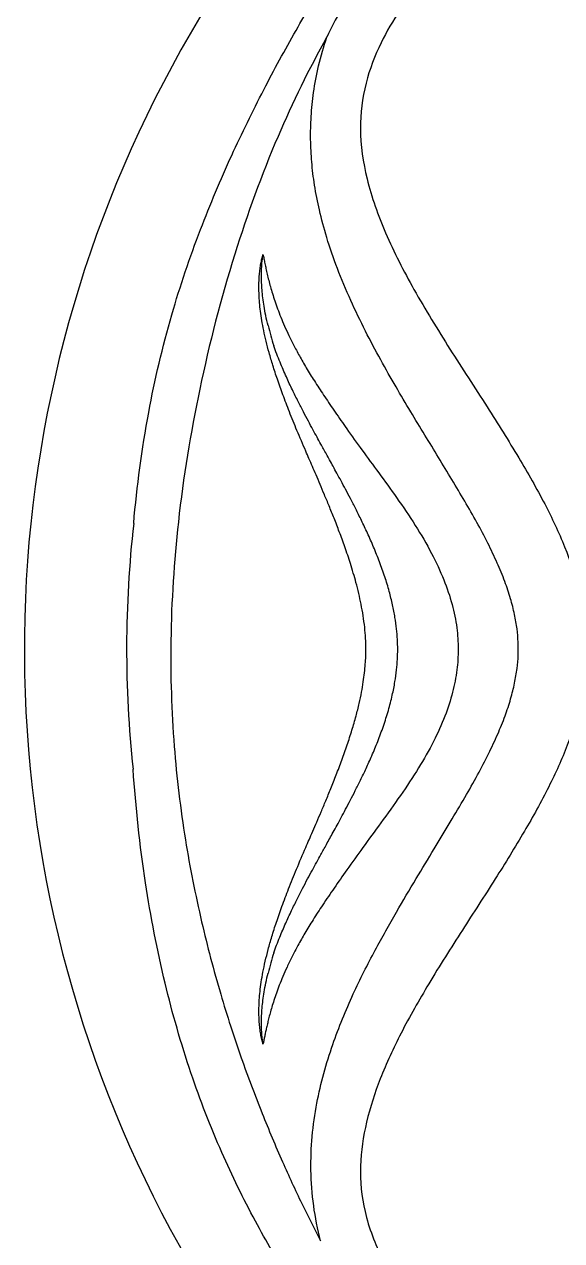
# Model space of a CAD drawing. Extents: x 403 to 503, y 484 to 637.
# Drawn here: x 447.375 to 448.666, y 503.174 to 506.101 of the extents above; entities that cross this region are included whole.
import ezdxf

# ---------------------------------------------------------------- set-up
doc = ezdxf.new("R2010")
doc.units = 0
doc.header["$MEASUREMENT"] = 0
doc.layers.add('1', color=4, linetype='Continuous')

# ---------------------------------------------------------------- blocks, each defined once
blk = doc.blocks.new('main_control')
at = {"color": 4, "linetype": 'Continuous'}
blk.add_arc((8.171, 15.6926), 2.952, 127.2, 238.6532, dxfattribs=at)
at = {"color": 3, "linetype": 'Continuous'}
for centre, radius, start, end in [((6.622, 16.6743), 0.842, 193.9256, 197.3449), ((8.171, 15.6926), 2.7062, 173.5754, 186.1241), ((6.6221, 14.7109), 0.8421, 162.652, 166.0817)]:
    blk.add_arc(centre, radius, start, end, dxfattribs=at)
for points, start_tangent, end_tangent in [([(5.4818, 15.9954), (5.5179, 16.2626), (5.5735, 16.4978), (5.6425, 16.7029), (5.7174, 16.8811), (5.7945, 17.0392), (5.8721, 17.1821), (5.9496, 17.3115), (6.024, 17.4253), (6.0942, 17.524), (6.1595, 17.6094), (6.2241, 17.6884), (6.2956, 17.7688), (6.3752, 17.85), (6.4545, 17.9226)], (0.087254, 0.996186), (0.75478, 0.655977)), ([(10.9085, 16.9223), (10.3979, 16.934), (9.941, 16.9717), (9.5333, 17.0304), (9.1707, 17.1052), (8.8489, 17.1918), (8.5644, 17.2831), (8.312, 17.3694), (8.0855, 17.4448), (7.8795, 17.5076), (7.6929, 17.5568), (7.5252, 17.5929), (7.375, 17.6173), (7.2402, 17.632), (7.1187, 17.6387), (7.0087, 17.6388), (6.9091, 17.6335), (6.8184, 17.6237), (6.736, 17.6102), (6.662, 17.5939), (6.5966, 17.5754), (6.5387, 17.5554), (6.4871, 17.5341), (6.44, 17.5113), (6.3961, 17.4869), (6.3537, 17.4601), (6.3111, 17.4295), (6.2664, 17.393), (6.219, 17.3484), (6.1702, 17.2945), (6.1218, 17.2302), (6.0765, 17.1521), (6.0402, 17.055), (6.0267, 16.9455), (6.0427, 16.8249), (6.0871, 16.6949), (6.1555, 16.5585), (6.242, 16.4151), (6.331, 16.2761), (6.4073, 16.1533), (6.4696, 16.0424), (6.5176, 15.9391), (6.5513, 15.8384), (6.5689, 15.7409), (6.5692, 15.6496), (6.5539, 15.5577), (6.5239, 15.4621), (6.4793, 15.3617), (6.4208, 15.2547), (6.3508, 15.1403), (6.2717, 15.0169), (6.191, 14.8876), (6.1244, 14.7687), (6.0745, 14.659), (6.0416, 14.5551), (6.0269, 14.4492), (6.0378, 14.34), (6.0804, 14.2254), (6.1554, 14.1091), (6.2523, 14.005), (6.3541, 13.9248), (6.4528, 13.8668), (6.5472, 13.8257)], (-0.999982, -0.006028), (0.936805, -0.349851)), ([(6.1947, 17.5264), (6.1614, 17.4904), (6.1265, 17.4492), (6.0904, 17.4029), (6.0533, 17.3508), (6.0158, 17.2928), (5.9791, 17.2301), (5.946, 17.166)], (-0.69283, -0.721101), (-0.429673, -0.902985)), ([(5.9461, 17.1661), (5.8287, 16.9269), (5.7249, 16.6437), (5.6406, 16.3188), (5.5892, 15.999), (5.5712, 15.7134), (5.5793, 15.4589), (5.6063, 15.2339), (5.6452, 15.0367), (5.6909, 14.8631), (5.7403, 14.71), (5.7906, 14.5758), (5.8395, 14.4594), (5.8859, 14.3589), (5.9309, 14.2696)], (-0.488034, -0.872825), (0.46542, -0.88509)), ([(5.9309, 14.2696), (5.9079, 14.4393), (5.9221, 14.6005), (5.9604, 14.7418), (6.0097, 14.8634), (6.0623, 14.9689), (6.1134, 15.0605), (6.1608, 15.1408), (6.204, 15.2124), (6.2428, 15.277), (6.2777, 15.3361), (6.3084, 15.3907), (6.3348, 15.4414), (6.3567, 15.4885), (6.3744, 15.5324), (6.3878, 15.5734), (6.3973, 15.6115), (6.4032, 15.6467), (6.4059, 15.6788), (6.4059, 15.7097), (6.4031, 15.7416), (6.3971, 15.7764), (6.3875, 15.8145), (6.3738, 15.8556), (6.3556, 15.9003), (6.3329, 15.9481), (6.3066, 15.998), (6.2775, 16.049), (6.2467, 16.101), (6.2146, 16.1541), (6.1816, 16.2083), (6.1476, 16.2644), (6.1123, 16.3244), (6.0756, 16.3891), (6.0389, 16.4585), (6.0036, 16.5322), (5.9715, 16.609), (5.9458, 16.6838), (5.9281, 16.7499), (5.9165, 16.8097), (5.9098, 16.8654), (5.9071, 16.9194), (5.9084, 16.9744), (5.9143, 17.0328), (5.9262, 17.0969), (5.9461, 17.1661)], (-0.24986, 0.968282), (0.320366, 0.947294)), ([(5.8955, 16.1693), (5.8742, 16.2193), (5.8559, 16.2645), (5.8404, 16.3053), (5.8272, 16.3424), (5.8163, 16.376), (5.8073, 16.4065), (5.8001, 16.4343), (5.7944, 16.46), (5.7899, 16.484), (5.7866, 16.5064), (5.7844, 16.527), (5.7832, 16.5459), (5.7828, 16.5633), (5.7831, 16.5795), (5.7841, 16.5944), (5.7856, 16.6082), (5.7875, 16.6208), (5.7899, 16.6324), (5.7926, 16.643)], (-0.398217, 0.917291), (0.272588, 0.962131)), ([(5.8048, 16.4716), (5.7993, 16.4957), (5.7952, 16.518), (5.7922, 16.5385), (5.7903, 16.5574), (5.7892, 16.5749), (5.7888, 16.591), (5.7891, 16.6059), (5.7899, 16.6194), (5.7911, 16.6318), (5.7926, 16.643)], (-0.239331, 0.970938), (0.154004, 0.98807)), ([(5.7926, 16.643), (5.7948, 16.6325), (5.7971, 16.6211), (5.7997, 16.6088), (5.8028, 16.5953), (5.8063, 16.5808), (5.8105, 16.5653), (5.8153, 16.5487), (5.8209, 16.5311), (5.8276, 16.5122), (5.8353, 16.4921), (5.8444, 16.4705), (5.855, 16.4474), (5.8674, 16.4225), (5.8819, 16.3955), (5.8988, 16.3663), (5.9185, 16.3345), (5.941, 16.3003), (5.9661, 16.2634), (5.9939, 16.2235)], (0.202541, -0.979274), (0.5716, -0.820532)), ([(5.9316, 16.1865), (5.9225, 16.2031), (5.9125, 16.2215), (5.9016, 16.2417), (5.8898, 16.2641), (5.8771, 16.2891), (5.8633, 16.3169), (5.8487, 16.3482), (5.8336, 16.3835), (5.8183, 16.4232)], (-0.481949, 0.876199), (-0.337323, 0.941389)), ([(5.9939, 16.2235), (6.0304, 16.1723), (6.0706, 16.1175), (6.1136, 16.0577), (6.1587, 15.9905), (6.1977, 15.9235), (6.2271, 15.8601), (6.2471, 15.8003), (6.2583, 15.7444), (6.2617, 15.6926)], (0.571446, -0.82064), (-0.00003, -1)), ([(6.1163, 15.6926), (6.1157, 15.7161), (6.1136, 15.7417), (6.1098, 15.7694), (6.104, 15.7996), (6.096, 15.8321), (6.0855, 15.8668), (6.0727, 15.9028), (6.0584, 15.9385), (6.0437, 15.9721), (6.0292, 16.0028), (6.0155, 16.0306), (6.0027, 16.0555), (5.9909, 16.0779), (5.9802, 16.098), (5.9702, 16.1164), (5.9611, 16.133), (5.9527, 16.1483), (5.945, 16.1621), (5.938, 16.1748), (5.9316, 16.1865)], (0.000019, 1), (-0.48196, 0.876193)), ([(6.0399, 15.6926), (6.037, 15.7456), (6.0284, 15.8011), (6.0161, 15.8534), (6.0027, 15.899), (5.9892, 15.9393), (5.976, 15.9754), (5.9633, 16.0081), (5.9514, 16.0379), (5.9402, 16.0649), (5.9298, 16.0896), (5.9202, 16.1122), (5.9113, 16.1329), (5.9031, 16.1518), (5.8955, 16.1693)], (-0.000512, 1), (-0.39819, 0.917303)), ([(5.8955, 15.2159), (5.9035, 15.2345), (5.9124, 15.2548), (5.9219, 15.2771), (5.9323, 15.3015), (5.9435, 15.3281), (5.9555, 15.3575), (5.9686, 15.3905), (5.9821, 15.4261), (5.9949, 15.4625), (6.0065, 15.4984), (6.0162, 15.5322), (6.0238, 15.5625), (6.0295, 15.5896), (6.0337, 15.6141), (6.0366, 15.6364), (6.0385, 15.6569), (6.0396, 15.6756), (6.0399, 15.6926)], (0.398182, 0.917306), (0.000004, 1)), ([(5.9316, 15.1987), (5.9381, 15.2105), (5.9452, 15.2233), (5.9529, 15.2373), (5.9613, 15.2526), (5.9705, 15.2693), (5.9804, 15.2876), (5.9911, 15.3076), (6.0025, 15.3292), (6.0145, 15.3526), (6.0271, 15.378), (6.0403, 15.4058), (6.0542, 15.4367), (6.0683, 15.471), (6.0819, 15.5077), (6.0939, 15.5456), (6.1033, 15.5823), (6.1097, 15.6148), (6.1136, 15.6434), (6.1157, 15.669), (6.1163, 15.6926)], (0.481961, 0.876192), (-0.000021, 1)), ([(6.2617, 15.6926), (6.2586, 15.6433), (6.2483, 15.5896), (6.2298, 15.5319), (6.2025, 15.471), (6.1665, 15.4073), (6.1228, 15.3408), (6.0758, 15.2749), (6.0324, 15.2156), (5.9938, 15.1617)], (-0.00007, -1), (-0.571424, -0.820655)), ([(6.6982, 13.2999), (6.6384, 13.3389), (6.5845, 13.3757), (6.5323, 13.4131), (6.479, 13.454), (6.4225, 13.5004), (6.3626, 13.5534), (6.2994, 13.6135), (6.2328, 13.6814), (6.1632, 13.758), (6.0906, 13.8441), (6.015, 13.9416), (5.937, 14.0511), (5.8565, 14.1748), (5.7743, 14.3167), (5.6936, 14.4817), (5.6195, 14.6732), (5.5573, 14.8896), (5.5103, 15.1309), (5.4802, 15.4039)], (-0.843698, 0.536818), (-0.073334, 0.997307)), ([(5.7926, 14.7422), (5.7897, 14.7537), (5.7872, 14.7664), (5.7852, 14.7804), (5.7837, 14.7955), (5.7829, 14.8119), (5.7829, 14.8296), (5.7837, 14.8488), (5.7855, 14.8694), (5.7884, 14.8917), (5.7925, 14.9158), (5.798, 14.9419), (5.8051, 14.9704), (5.8139, 15.0014), (5.8248, 15.0357), (5.8381, 15.0738), (5.8542, 15.1163), (5.8733, 15.1637), (5.8955, 15.2159)], (-0.272528, 0.962148), (0.398177, 0.917309)), ([(5.8183, 14.962), (5.8329, 15), (5.8472, 15.0336), (5.8612, 15.0638), (5.8748, 15.0916), (5.8877, 15.117), (5.8998, 15.1401), (5.9112, 15.1613), (5.9218, 15.1808), (5.9316, 15.1987)], (0.337393, 0.941364), (0.481952, 0.876198)), ([(5.9938, 15.1617), (5.9636, 15.1181), (5.9362, 15.0778), (5.9129, 15.0419), (5.8932, 15.0095), (5.8766, 14.9801), (5.8625, 14.9531), (5.8504, 14.9281), (5.8403, 14.9051), (5.8318, 14.8843), (5.8247, 14.8652), (5.8188, 14.8476), (5.8138, 14.8316), (5.8096, 14.8169), (5.8061, 14.8034), (5.8031, 14.7911), (5.8005, 14.7797), (5.7982, 14.7692), (5.7962, 14.7595), (5.7943, 14.7505), (5.7926, 14.7422)], (-0.571576, -0.820549), (-0.202688, -0.979243)), ([(5.7926, 14.7422), (5.7911, 14.7535), (5.7899, 14.7661), (5.7891, 14.7799), (5.7888, 14.795), (5.7892, 14.8114), (5.7904, 14.829), (5.7924, 14.8478), (5.7953, 14.8681), (5.7994, 14.89), (5.8047, 14.9135)], (-0.153949, 0.988079), (0.239219, 0.970966))]:
    blk.add_spline(points, degree=3, dxfattribs=dict(at, start_tangent=start_tangent, end_tangent=end_tangent))
blk = doc.blocks.new('2010GRANDEE')
at = {"layer": '1', "color": 1}
blk.add_blockref('main_control', (39.1351, -11.7481), dxfattribs=at)

msp = doc.modelspace()

# ---------------------------------------------------------------- block references
at = {"layer": '1'}
msp.add_blockref('2010GRANDEE', (403.0209, 500.6528), dxfattribs=at)

doc.saveas('drawing.dxf')
